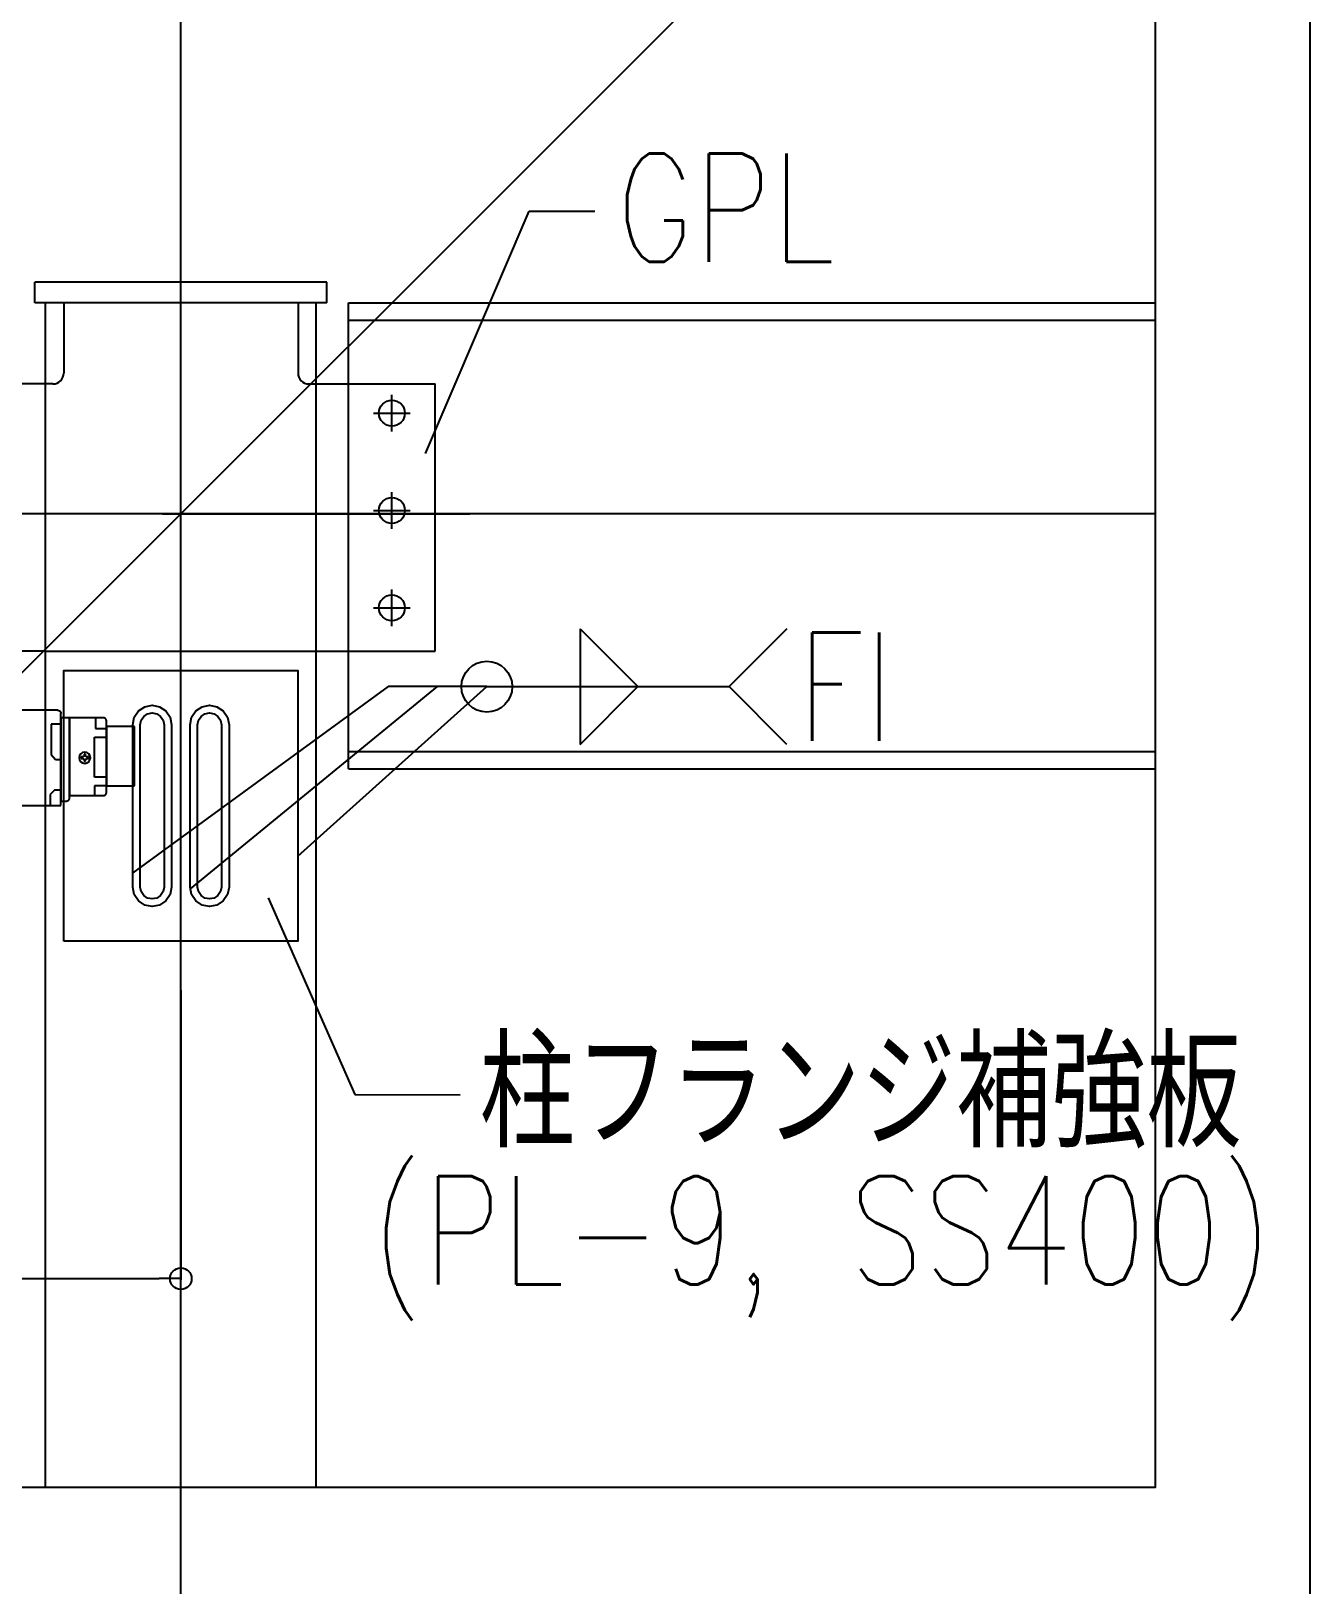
# Model space of a CAD drawing. Extents: x -668440 to 1010955, y -1678500 to 210463.
# Drawn here: x -609393 to -597578, y -788952 to -774592 of the extents above; entities that cross this region are included whole.
import ezdxf
from ezdxf.enums import TextEntityAlignment as Align

# ---------------------------------------------------------------- set-up
doc = ezdxf.new("R2010")
doc.units = 0
doc.header["$MEASUREMENT"] = 0
doc.linetypes.add('CENTER', pattern=[2, 1.25, -0.25, 0.25, -0.25])
doc.layers.get('0').update_dxf_attribs({"color": 3, "linetype": 'CONTINUOUS'})
doc.layers.get('Defpoints').update_dxf_attribs({"color": 251, "linetype": 'CONTINUOUS'})
for name, color, linetype in [('Sプレート', 1, 'CONTINUOUS'), ('Sプレート文字', 1, 'CONTINUOUS'), ('Sボルト', 2, 'CONTINUOUS'), ('S大梁', 4, 'CONTINUOUS'), ('S柱', 4, 'CONTINUOUS'), ('寸法', 3, 'CONTINUOUS'), ('注記', 3, 'CONTINUOUS'), ('通り芯', 3, 'CENTER')]:
    doc.layers.add(name, color=color, linetype=linetype)
doc.styles.add('DRACAD', font='txt', dxfattribs={"width": 0.85, "bigfont": 'extfont2'})
doc.dimstyles.new('MYDIM', dxfattribs={"dimtxt": 120, "dimasz": 20, "dimexe": 1.25, "dimexo": 50, "dimgap": 50, "dimtad": 1, "dimdec": 4, "dimdsep": 46, "dimtxsty": 'DRACAD', "dimblk": 'ORIGIN', "dimcen": 2.5, "dimadec": 0, "dimazin": 0, "dimtfac": 1, "dimtdec": 4, "dimtmove": 0, "dimatfit": 3, "dimfxl": 1, "dimtolj": 1, "dimtzin": 0, "dimarcsym": 0})

# ---------------------------------------------------------------- blocks, each defined once
blk = doc.blocks.new('TC01')
at = {"layer": '注記', "color": 4, "linetype": 'Continuous'}
for p, q in [((4888.1, 30085.6), (4946.1, 30085.6)), ((4817.1, 30070.6), (4843.1, 30070.6)), ((4817.1, 30015.6), (4817.1, 30070.6)), ((4843.1, 30076.3), (4843.1, 30076.4)), ((4843.1, 30076.4), (4843.2, 30076.4)), ((4843.1, 30076.2), (4843.1, 30076.3)), ((4843.1, 30076.1), (4843.1, 30076.2)), ((4843.1, 30076), (4843.1, 30076.1)), ((4843.1, 30076.1), (4843.1, 30076.1)), ((4843.1, 30075.9), (4843.1, 30076)), ((4843.1, 30075.8), (4843.1, 30075.9)), ((4843.1, 30075.7), (4843.1, 30075.8)), ((4843.1, 30075.8), (4843.1, 30075.8)), ((4843.1, 30075.6), (4843.1, 30075.7)), ((4843.1, 30042.6), (4843.1, 30075.6)), ((4843.1, 30070.6), (4843.1, 30015.6)), ((4843.2, 30076.6), (4843.3, 30076.7)), ((4843.2, 30076.5), (4843.2, 30076.6)), ((4843.2, 30076.6), (4843.2, 30076.6)), ((4843.2, 30076.4), (4843.2, 30076.5)), ((4843.3, 30076.9), (4843.4, 30077)), ((4843.3, 30076.8), (4843.3, 30076.9)), ((4843.3, 30076.7), (4843.3, 30076.8)), ((4843.3, 30076.8), (4843.3, 30076.8)), ((4843.4, 30077.1), (4843.5, 30077.2)), ((4843.4, 30077), (4843.4, 30077.1)), ((4843.4, 30077), (4843.4, 30077)), ((4843.5, 30077.2), (4843.6, 30077.3)), ((4843.5, 30077.2), (4843.5, 30077.2)), ((4843.6, 30077.4), (4843.7, 30077.5)), ((4843.6, 30077.3), (4843.6, 30077.4)), ((4843.6, 30077.4), (4843.6, 30077.4)), ((4843.7, 30077.5), (4843.8, 30077.6)), ((4843.7, 30077.5), (4843.7, 30077.5)), ((4843.8, 30077.6), (4843.9, 30077.7)), ((4843.8, 30077.6), (4843.8, 30077.6)), ((4843.9, 30077.7), (4844, 30077.8)), ((4843.9, 30077.7), (4843.9, 30077.7)), ((4844, 30077.8), (4844.1, 30077.9)), ((4844, 30077.8), (4844, 30077.8)), ((4844.1, 30077.9), (4844.2, 30077.9)), ((4844.2, 30077.9), (4844.2, 30078)), ((4844.2, 30078), (4844.3, 30078)), ((4844.3, 30078), (4844.3, 30078.1)), ((4844.3, 30078.1), (4844.4, 30078.1)), ((4844.4, 30078.1), (4844.5, 30078.2)), ((4844.5, 30078.2), (4844.5, 30078.2)), ((4844.5, 30078.2), (4844.6, 30078.2)), ((4844.6, 30078.2), (4844.6, 30078.3)), ((4844.6, 30078.3), (4844.7, 30078.3)), ((4844.7, 30078.3), (4844.8, 30078.3)), ((4844.8, 30078.3), (4844.8, 30078.4)), ((4844.8, 30078.4), (4844.9, 30078.4)), ((4844.9, 30078.4), (4845, 30078.4)), ((4845, 30078.4), (4845, 30078.5)), ((4845, 30078.5), (4845.1, 30078.5)), ((4845.1, 30078.5), (4845.2, 30078.5)), ((4845.2, 30078.5), (4845.3, 30078.5)), ((4845.3, 30078.5), (4845.4, 30078.6)), ((4845.3, 30078.5), (4845.3, 30078.5)), ((4845.4, 30078.6), (4845.5, 30078.6)), ((4845.5, 30078.6), (4845.5, 30078.6)), ((4845.5, 30078.6), (4845.6, 30078.6)), ((4845.6, 30078.6), (4845.7, 30078.6)), ((4845.7, 30078.6), (4845.8, 30078.6)), ((4845.8, 30078.6), (4845.8, 30078.6)), ((4845.8, 30078.6), (4845.9, 30078.6)), ((4845.9, 30078.6), (4846, 30078.6)), ((4846, 30078.6), (4846.1, 30078.6)), ((4846.1, 30078.6), (4877.1, 30078.6)), ((4853.1, 30078.6), (4853.1, 30068.6)), ((4877.1, 30078.6), (4877.1, 30006.6)), ((4877.1, 30078.6), (4885.1, 30078.6)), ((4877.1, 30004.6), (4877.1, 30078.6)), ((4885.1, 29997.6), (4885.1, 30082.6)), ((4885.1, 30078.6), (4885.1, 30001.6)), ((4885.1, 30072.6), (4894.1, 30072.6)), ((4894.1, 30072.6), (4894.1, 30044.6)), ((4853.1, 30068.6), (4843.1, 30068.6)), ((4854.1, 30060.6), (4843.1, 30060.6)), ((4854.1, 30023.6), (4854.1, 30060.6)), ((4843.1, 30009.6), (4843.1, 30042.6)), ((4859.8, 30040.9), (4859.8, 30042.4)), ((4859.8, 30042.4), (4861.1, 30042.4)), ((4861.1, 30042.4), (4861.1, 30042.4)), ((4861.1, 30042.4), (4861.1, 30042.4)), ((4861.1, 30042.4), (4861.1, 30042.4)), ((4861.1, 30042.4), (4861.2, 30042.4)), ((4861.2, 30042.4), (4861.2, 30042.4)), ((4861.2, 30042.4), (4861.2, 30042.4)), ((4861.2, 30042.4), (4861.3, 30042.4)), ((4861.3, 30042.4), (4861.3, 30042.4)), ((4861.3, 30042.4), (4861.3, 30042.4)), ((4861.3, 30042.4), (4861.4, 30042.4)), ((4861.4, 30042.4), (4861.4, 30042.4)), ((4861.4, 30042.4), (4861.4, 30042.4)), ((4861.4, 30042.4), (4861.4, 30042.4)), ((4861.4, 30042.4), (4861.5, 30042.4)), ((4861.5, 30042.4), (4861.5, 30042.5)), ((4861.5, 30042.5), (4861.5, 30042.5)), ((4861.5, 30042.5), (4861.6, 30042.5)), ((4861.6, 30042.5), (4861.6, 30042.5)), ((4861.6, 30042.5), (4861.6, 30042.5)), ((4861.6, 30042.5), (4861.6, 30042.5)), ((4861.6, 30042.5), (4861.7, 30042.5)), ((4861.7, 30042.5), (4861.7, 30042.6)), ((4861.7, 30042.6), (4861.7, 30042.6)), ((4861.7, 30042.6), (4861.8, 30042.6)), ((4861.8, 30042.6), (4861.8, 30042.7)), ((4861.8, 30042.7), (4861.9, 30042.7)), ((4861.8, 30042.6), (4861.8, 30042.6)), ((4861.8, 30042.6), (4861.8, 30042.6)), ((4861.8, 30042.6), (4861.8, 30042.6)), ((4861.9, 30042.7), (4862, 30042.8)), ((4861.9, 30042.7), (4861.9, 30042.7)), ((4861.9, 30042.7), (4861.9, 30042.7)), ((4861.9, 30042.7), (4861.9, 30042.7)), ((4862, 30042.8), (4862, 30042.9)), ((4862, 30042.9), (4862.1, 30042.9)), ((4862, 30042.8), (4862, 30042.8)), ((4862, 30042.8), (4862, 30042.8)), ((4862, 30042.8), (4862, 30042.8)), ((4862.1, 30042.9), (4862.1, 30043)), ((4862.1, 30043), (4862.1, 30043)), ((4862.1, 30043), (4862.1, 30043)), ((4862.1, 30043), (4862.2, 30043)), ((4862.1, 30042.9), (4862.1, 30042.9)), ((4862.1, 30042.9), (4862.1, 30042.9)), ((4862.2, 30043.2), (4862.3, 30043.3)), ((4862.2, 30043.1), (4862.2, 30043.2)), ((4862.2, 30043.2), (4862.2, 30043.2)), ((4862.2, 30043.2), (4862.2, 30043.2)), ((4862.2, 30043), (4862.2, 30043.1)), ((4862.2, 30043.1), (4862.2, 30043.1)), ((4862.2, 30043.1), (4862.2, 30043.1)), ((4862.2, 30043.1), (4862.2, 30043.1)), ((4862.3, 30044.9), (4863.8, 30044.9)), ((4862.3, 30043.6), (4862.3, 30044.9)), ((4862.3, 30043.5), (4862.3, 30043.6)), ((4862.3, 30043.6), (4862.3, 30043.6)), ((4862.3, 30043.6), (4862.3, 30043.6)), ((4862.3, 30043.4), (4862.3, 30043.5)), ((4862.3, 30043.5), (4862.3, 30043.5)), ((4862.3, 30043.5), (4862.3, 30043.5)), ((4862.3, 30043.3), (4862.3, 30043.4)), ((4862.3, 30043.4), (4862.3, 30043.4)), ((4862.3, 30043.4), (4862.3, 30043.4)), ((4862.3, 30043.4), (4862.3, 30043.4)), ((4862.3, 30043.3), (4862.3, 30043.3)), ((4862.3, 30043.3), (4862.3, 30043.3)), ((4863.8, 30044.9), (4863.8, 30043.6)), ((4863.8, 30043.6), (4863.8, 30043.6)), ((4863.8, 30043.6), (4863.8, 30043.6)), ((4863.8, 30043.6), (4863.8, 30043.5)), ((4863.8, 30043.5), (4863.8, 30043.5)), ((4863.8, 30043.5), (4863.8, 30043.5)), ((4863.8, 30043.5), (4863.8, 30043.4)), ((4863.8, 30043.4), (4863.8, 30043.4)), ((4863.8, 30043.4), (4863.8, 30043.4)), ((4863.8, 30043.4), (4863.8, 30043.4)), ((4863.8, 30043.4), (4863.8, 30043.3)), ((4863.8, 30043.3), (4863.9, 30043.3)), ((4863.9, 30043.3), (4863.9, 30043.3)), ((4863.9, 30043.3), (4863.9, 30043.2)), ((4863.9, 30043.2), (4863.9, 30043.2)), ((4863.9, 30043.2), (4863.9, 30043.2)), ((4863.9, 30043.2), (4863.9, 30043.1)), ((4863.9, 30043.1), (4863.9, 30043.1)), ((4863.9, 30043.1), (4863.9, 30043.1)), ((4863.9, 30043.1), (4863.9, 30043.1)), ((4863.9, 30043.1), (4864, 30043)), ((4864, 30043), (4864, 30043)), ((4864, 30043), (4864, 30043)), ((4864, 30043), (4864, 30043)), ((4864, 30043), (4864, 30042.9)), ((4864, 30042.9), (4864, 30042.9)), ((4864, 30042.9), (4864.1, 30042.9)), ((4864.1, 30042.9), (4864.1, 30042.9)), ((4864.1, 30042.9), (4864.1, 30042.8)), ((4864.1, 30042.8), (4864.1, 30042.8)), ((4864.1, 30042.8), (4864.1, 30042.8)), ((4864.1, 30042.8), (4864.2, 30042.8)), ((4864.2, 30042.8), (4864.2, 30042.7)), ((4864.2, 30042.7), (4864.2, 30042.7)), ((4864.2, 30042.7), (4864.2, 30042.7)), ((4864.2, 30042.7), (4864.2, 30042.7)), ((4864.2, 30042.7), (4864.3, 30042.7)), ((4864.3, 30042.7), (4864.3, 30042.6)), ((4864.3, 30042.6), (4864.3, 30042.6)), ((4864.3, 30042.6), (4864.3, 30042.6)), ((4864.3, 30042.6), (4864.4, 30042.6)), ((4864.4, 30042.6), (4864.4, 30042.6)), ((4864.4, 30042.6), (4864.4, 30042.6)), ((4864.4, 30042.6), (4864.4, 30042.5)), ((4864.4, 30042.5), (4864.5, 30042.5)), ((4864.5, 30042.5), (4864.5, 30042.5)), ((4864.5, 30042.5), (4864.5, 30042.5)), ((4864.5, 30042.5), (4864.5, 30042.5)), ((4864.5, 30042.5), (4864.6, 30042.5)), ((4864.6, 30042.5), (4864.6, 30042.5)), ((4864.6, 30042.5), (4864.6, 30042.4)), ((4864.6, 30042.4), (4864.7, 30042.4)), ((4864.7, 30042.4), (4864.7, 30042.4)), ((4864.7, 30042.4), (4864.7, 30042.4)), ((4864.7, 30042.4), (4864.8, 30042.4)), ((4864.8, 30042.4), (4864.8, 30042.4)), ((4864.8, 30042.4), (4864.8, 30042.4)), ((4864.8, 30042.4), (4864.8, 30042.4)), ((4864.8, 30042.4), (4864.9, 30042.4)), ((4864.9, 30042.4), (4864.9, 30042.4)), ((4864.9, 30042.4), (4864.9, 30042.4)), ((4864.9, 30042.4), (4865, 30042.4)), ((4865, 30042.4), (4865, 30042.4)), ((4865, 30042.4), (4865, 30042.4)), ((4865, 30042.4), (4865.1, 30042.4)), ((4865.1, 30042.4), (4866.3, 30042.4)), ((4866.3, 30042.4), (4866.3, 30040.9)), ((4894.1, 30044.6), (4890.1, 30040.1)), ((4861.1, 30040.9), (4859.8, 30040.9)), ((4861.2, 30040.9), (4861.1, 30040.9)), ((4861.1, 30040.9), (4861.1, 30040.9)), ((4861.1, 30040.9), (4861.1, 30040.9)), ((4861.1, 30040.9), (4861.1, 30040.9)), ((4861.3, 30040.9), (4861.2, 30040.9)), ((4861.2, 30040.9), (4861.2, 30040.9)), ((4861.2, 30040.9), (4861.2, 30040.9)), ((4861.3, 30040.8), (4861.3, 30040.9)), ((4861.3, 30040.9), (4861.3, 30040.9)), ((4861.4, 30040.8), (4861.3, 30040.8)), ((4861.5, 30040.8), (4861.4, 30040.8)), ((4861.4, 30040.8), (4861.4, 30040.8)), ((4861.4, 30040.8), (4861.4, 30040.8)), ((4861.4, 30040.8), (4861.4, 30040.8)), ((4861.6, 30040.8), (4861.5, 30040.8)), ((4861.5, 30040.8), (4861.5, 30040.8)), ((4861.5, 30040.8), (4861.5, 30040.8)), ((4861.6, 30040.7), (4861.6, 30040.8)), ((4861.6, 30040.8), (4861.6, 30040.8)), ((4861.7, 30040.7), (4861.6, 30040.7)), ((4861.6, 30040.7), (4861.6, 30040.7)), ((4861.8, 30040.7), (4861.7, 30040.7)), ((4861.7, 30040.7), (4861.7, 30040.7)), ((4861.7, 30040.7), (4861.7, 30040.7)), ((4861.8, 30040.6), (4861.8, 30040.7)), ((4861.9, 30040.6), (4861.8, 30040.6)), ((4861.8, 30040.6), (4861.8, 30040.6)), ((4861.8, 30040.6), (4861.8, 30040.6)), ((4861.8, 30040.6), (4861.8, 30040.6)), ((4861.9, 30040.5), (4861.9, 30040.6)), ((4861.9, 30040.6), (4861.9, 30040.6)), ((4862, 30040.5), (4861.9, 30040.5)), ((4861.9, 30040.5), (4861.9, 30040.5)), ((4862, 30040.4), (4862, 30040.5)), ((4862, 30040.5), (4862, 30040.5)), ((4862.1, 30040.4), (4862, 30040.4)), ((4862, 30040.4), (4862, 30040.4)), ((4862, 30040.4), (4862, 30040.4)), ((4862.1, 30040.3), (4862.1, 30040.4)), ((4862.1, 30040.2), (4862.1, 30040.3)), ((4862.1, 30040.3), (4862.1, 30040.3)), ((4862.1, 30040.3), (4862.1, 30040.3)), ((4862.1, 30040.3), (4862.1, 30040.3)), ((4862.2, 30040.2), (4862.1, 30040.2)), ((4862.2, 30040.1), (4862.2, 30040.2)), ((4862.2, 30040.2), (4862.2, 30040.2)), ((4862.2, 30040.2), (4862.2, 30040.2)), ((4862.2, 30040), (4862.2, 30040.1)), ((4862.2, 30040.1), (4862.2, 30040.1)), ((4862.2, 30040.1), (4862.2, 30040.1)), ((4862.3, 30040), (4862.2, 30040)), ((4862.2, 30040), (4862.2, 30040)), ((4862.3, 30039.9), (4862.3, 30040)), ((4862.3, 30040), (4862.3, 30040)), ((4862.3, 30039.8), (4862.3, 30039.9)), ((4862.3, 30039.9), (4862.3, 30039.9)), ((4862.3, 30039.9), (4862.3, 30039.9)), ((4862.3, 30039.7), (4862.3, 30039.8)), ((4862.3, 30039.8), (4862.3, 30039.8)), ((4862.3, 30039.8), (4862.3, 30039.8)), ((4862.3, 30039.6), (4862.3, 30039.7)), ((4862.3, 30039.7), (4862.3, 30039.7)), ((4862.3, 30039.7), (4862.3, 30039.7)), ((4862.3, 30039.7), (4862.3, 30039.7)), ((4862.3, 30038.4), (4862.3, 30039.6)), ((4863.8, 30038.4), (4862.3, 30038.4)), ((4863.9, 30040), (4863.8, 30039.9)), ((4863.8, 30039.9), (4863.8, 30039.9)), ((4863.8, 30039.9), (4863.8, 30039.9)), ((4863.8, 30039.9), (4863.8, 30039.8)), ((4863.8, 30039.8), (4863.8, 30039.8)), ((4863.8, 30039.8), (4863.8, 30039.8)), ((4863.8, 30039.8), (4863.8, 30039.7)), ((4863.8, 30039.7), (4863.8, 30039.7)), ((4863.8, 30039.7), (4863.8, 30039.7)), ((4863.8, 30039.7), (4863.8, 30039.7)), ((4863.8, 30039.7), (4863.8, 30039.6)), ((4863.8, 30039.6), (4863.8, 30038.4)), ((4864, 30040.2), (4863.9, 30040.2)), ((4863.9, 30040.2), (4863.9, 30040.2)), ((4863.9, 30040.2), (4863.9, 30040.1)), ((4863.9, 30040.1), (4863.9, 30040.1)), ((4863.9, 30040.1), (4863.9, 30040.1)), ((4863.9, 30040.1), (4863.9, 30040)), ((4863.9, 30040), (4863.9, 30040)), ((4863.9, 30040), (4863.9, 30040)), ((4863.9, 30040), (4863.9, 30040)), ((4864.1, 30040.4), (4864, 30040.3)), ((4864, 30040.3), (4864, 30040.3)), ((4864, 30040.3), (4864, 30040.3)), ((4864, 30040.3), (4864, 30040.3)), ((4864, 30040.3), (4864, 30040.2)), ((4864, 30040.2), (4864, 30040.2)), ((4864.2, 30040.5), (4864.1, 30040.5)), ((4864.1, 30040.5), (4864.1, 30040.4)), ((4864.1, 30040.4), (4864.1, 30040.4)), ((4864.1, 30040.4), (4864.1, 30040.4)), ((4864.1, 30040.4), (4864.1, 30040.4)), ((4864.3, 30040.6), (4864.2, 30040.6)), ((4864.2, 30040.6), (4864.2, 30040.6)), ((4864.2, 30040.6), (4864.2, 30040.5)), ((4864.2, 30040.5), (4864.2, 30040.5)), ((4864.2, 30040.5), (4864.2, 30040.5)), ((4864.4, 30040.7), (4864.3, 30040.6)), ((4864.3, 30040.6), (4864.3, 30040.6)), ((4864.3, 30040.6), (4864.3, 30040.6)), ((4864.3, 30040.6), (4864.3, 30040.6)), ((4864.5, 30040.7), (4864.4, 30040.7)), ((4864.4, 30040.7), (4864.4, 30040.7)), ((4864.4, 30040.7), (4864.4, 30040.7)), ((4864.4, 30040.7), (4864.4, 30040.7)), ((4864.6, 30040.8), (4864.5, 30040.8)), ((4864.5, 30040.8), (4864.5, 30040.8)), ((4864.5, 30040.8), (4864.5, 30040.7)), ((4864.5, 30040.7), (4864.5, 30040.7)), ((4864.7, 30040.8), (4864.6, 30040.8)), ((4864.6, 30040.8), (4864.6, 30040.8)), ((4864.6, 30040.8), (4864.6, 30040.8)), ((4864.8, 30040.8), (4864.7, 30040.8)), ((4864.7, 30040.8), (4864.7, 30040.8)), ((4864.7, 30040.8), (4864.7, 30040.8)), ((4864.9, 30040.9), (4864.8, 30040.9)), ((4864.8, 30040.9), (4864.8, 30040.9)), ((4864.8, 30040.9), (4864.8, 30040.8)), ((4864.8, 30040.8), (4864.8, 30040.8)), ((4865, 30040.9), (4864.9, 30040.9)), ((4864.9, 30040.9), (4864.9, 30040.9)), ((4864.9, 30040.9), (4864.9, 30040.9)), ((4865.1, 30040.9), (4865, 30040.9)), ((4865, 30040.9), (4865, 30040.9)), ((4865, 30040.9), (4865, 30040.9)), ((4866.3, 30040.9), (4865.1, 30040.9)), ((4890.1, 30040.1), (4885.1, 30040.1)), ((4843.1, 30015.6), (4817.1, 30015.6)), ((4843.1, 30023.6), (4854.1, 30023.6)), ((4843.1, 30015.6), (4854.1, 30015.6)), ((4854.1, 30015.6), (4854.1, 30006.6)), ((4843.1, 30009.5), (4843.1, 30009.6)), ((4843.1, 30009.6), (4843.1, 30009.6)), ((4843.1, 30009.4), (4843.1, 30009.5)), ((4843.1, 30009.3), (4843.1, 30009.4)), ((4843.1, 30009.2), (4843.1, 30009.3)), ((4843.1, 30009.3), (4843.1, 30009.3)), ((4843.1, 30009.1), (4843.1, 30009.2)), ((4843.1, 30009), (4843.1, 30009.1)), ((4843.1, 30008.9), (4843.1, 30009)), ((4843.1, 30009), (4843.1, 30009)), ((4843.2, 30008.8), (4843.1, 30008.9)), ((4843.2, 30008.7), (4843.2, 30008.8)), ((4843.2, 30008.8), (4843.2, 30008.8)), ((4843.2, 30008.6), (4843.2, 30008.7)), ((4843.3, 30008.5), (4843.2, 30008.6)), ((4843.3, 30008.4), (4843.3, 30008.5)), ((4843.3, 30008.5), (4843.3, 30008.5)), ((4843.3, 30008.3), (4843.3, 30008.4)), ((4843.4, 30008.3), (4843.3, 30008.3)), ((4843.4, 30008.2), (4843.4, 30008.3)), ((4843.4, 30008.1), (4843.4, 30008.2)), ((4843.5, 30008.1), (4843.4, 30008.1)), ((4843.5, 30008), (4843.5, 30008.1)), ((4843.6, 30008), (4843.5, 30008)), ((4843.6, 30007.9), (4843.6, 30008)), ((4843.6, 30007.8), (4843.6, 30007.9)), ((4843.7, 30007.8), (4843.6, 30007.8)), ((4843.7, 30007.7), (4843.7, 30007.8)), ((4843.8, 30007.7), (4843.7, 30007.7)), ((4843.8, 30007.6), (4843.8, 30007.7)), ((4843.9, 30007.6), (4843.8, 30007.6)), ((4843.9, 30007.5), (4843.9, 30007.6)), ((4844, 30007.5), (4843.9, 30007.5)), ((4844, 30007.4), (4844, 30007.5)), ((4844.1, 30007.4), (4844, 30007.4)), ((4844.2, 30007.3), (4844.1, 30007.4)), ((4844.3, 30007.2), (4844.2, 30007.3)), ((4844.2, 30007.3), (4844.2, 30007.3)), ((4844.4, 30007.1), (4844.3, 30007.2)), ((4844.3, 30007.2), (4844.3, 30007.2)), ((4844.5, 30007.1), (4844.4, 30007.1)), ((4844.6, 30007), (4844.5, 30007.1)), ((4844.5, 30007.1), (4844.5, 30007.1)), ((4844.7, 30006.9), (4844.6, 30007)), ((4844.6, 30007), (4844.6, 30007)), ((4844.8, 30006.9), (4844.7, 30006.9)), ((4844.9, 30006.9), (4844.8, 30006.9)), ((4844.8, 30006.9), (4844.8, 30006.9)), ((4845, 30006.8), (4844.9, 30006.9)), ((4845.1, 30006.8), (4845, 30006.8)), ((4845, 30006.8), (4845, 30006.8)), ((4845.2, 30006.8), (4845.1, 30006.8)), ((4845.3, 30006.7), (4845.2, 30006.8)), ((4845.4, 30006.7), (4845.3, 30006.7)), ((4845.3, 30006.7), (4845.3, 30006.7)), ((4845.5, 30006.7), (4845.4, 30006.7)), ((4845.6, 30006.7), (4845.5, 30006.7)), ((4845.5, 30006.7), (4845.5, 30006.7)), ((4845.7, 30006.6), (4845.6, 30006.7)), ((4845.8, 30006.6), (4845.7, 30006.6)), ((4845.9, 30006.6), (4845.8, 30006.6)), ((4845.8, 30006.6), (4845.8, 30006.6)), ((4846, 30006.6), (4845.9, 30006.6)), ((4846.1, 30006.6), (4846, 30006.6)), ((4877.1, 30006.6), (4846.1, 30006.6)), ((4877.1, 30004.5), (4877.1, 30004.6)), ((4877.1, 30004.6), (4877.1, 30004.6)), ((4877.1, 30004.4), (4877.1, 30004.5)), ((4877.1, 30004.3), (4877.1, 30004.4)), ((4877.1, 30004.2), (4877.1, 30004.3)), ((4877.1, 30004.3), (4877.1, 30004.3)), ((4877.1, 30004.1), (4877.1, 30004.2)), ((4877.1, 30004), (4877.1, 30004.1)), ((4877.1, 30003.9), (4877.1, 30004)), ((4877.1, 30004), (4877.1, 30004)), ((4877.2, 30003.8), (4877.1, 30003.9)), ((4877.2, 30003.7), (4877.2, 30003.8)), ((4877.2, 30003.8), (4877.2, 30003.8)), ((4877.2, 30003.6), (4877.2, 30003.7)), ((4877.3, 30003.5), (4877.2, 30003.6)), ((4877.3, 30003.4), (4877.3, 30003.5)), ((4877.3, 30003.5), (4877.3, 30003.5)), ((4877.3, 30003.3), (4877.3, 30003.4)), ((4877.4, 30003.3), (4877.3, 30003.3)), ((4877.4, 30003.2), (4877.4, 30003.3)), ((4877.4, 30003.1), (4877.4, 30003.2)), ((4877.5, 30003.1), (4877.4, 30003.1)), ((4877.5, 30003), (4877.5, 30003.1)), ((4877.6, 30003), (4877.5, 30003)), ((4877.6, 30002.9), (4877.6, 30003)), ((4877.6, 30002.8), (4877.6, 30002.9)), ((4877.7, 30002.8), (4877.6, 30002.8)), ((4877.7, 30002.7), (4877.7, 30002.8)), ((4877.8, 30002.7), (4877.7, 30002.7)), ((4877.8, 30002.6), (4877.8, 30002.7)), ((4877.9, 30002.6), (4877.8, 30002.6)), ((4877.9, 30002.5), (4877.9, 30002.6)), ((4878, 30002.5), (4877.9, 30002.5)), ((4878, 30002.4), (4878, 30002.5)), ((4878.1, 30002.4), (4878, 30002.4)), ((4878.2, 30002.3), (4878.1, 30002.4)), ((4878.3, 30002.2), (4878.2, 30002.3)), ((4878.2, 30002.3), (4878.2, 30002.3)), ((4878.4, 30002.1), (4878.3, 30002.2)), ((4878.3, 30002.2), (4878.3, 30002.2)), ((4878.5, 30002.1), (4878.4, 30002.1)), ((4878.6, 30002), (4878.5, 30002.1)), ((4878.5, 30002.1), (4878.5, 30002.1)), ((4878.7, 30001.9), (4878.6, 30002)), ((4878.6, 30002), (4878.6, 30002)), ((4878.8, 30001.9), (4878.7, 30001.9)), ((4878.9, 30001.9), (4878.8, 30001.9)), ((4878.8, 30001.9), (4878.8, 30001.9)), ((4879, 30001.8), (4878.9, 30001.9)), ((4879.1, 30001.8), (4879, 30001.8)), ((4879, 30001.8), (4879, 30001.8)), ((4879.2, 30001.8), (4879.1, 30001.8)), ((4879.3, 30001.7), (4879.2, 30001.8)), ((4879.4, 30001.7), (4879.3, 30001.7)), ((4879.3, 30001.7), (4879.3, 30001.7)), ((4879.5, 30001.7), (4879.4, 30001.7)), ((4879.6, 30001.7), (4879.5, 30001.7)), ((4879.5, 30001.7), (4879.5, 30001.7)), ((4879.7, 30001.6), (4879.6, 30001.7)), ((4879.8, 30001.6), (4879.7, 30001.6)), ((4879.9, 30001.6), (4879.8, 30001.6)), ((4879.8, 30001.6), (4879.8, 30001.6)), ((4880, 30001.6), (4879.9, 30001.6)), ((4880.1, 30001.6), (4880, 30001.6)), ((4885.1, 30001.6), (4880.1, 30001.6)), ((4885.1, 30011.6), (4891.1, 30011.6)), ((4891.1, 30011.6), (4895.1, 30007.6)), ((4895.1, 30007.6), (4895.1, 29997.6)), ((4946.1, 29997.6), (4885.1, 29997.6))]:
    blk.add_line(p, q, dxfattribs=at)
blk.add_circle((4863.1, 30041.6), 5.2, dxfattribs=at)
blk.add_arc((4888.1, 30082.6), 3, 90, 180, dxfattribs=at)
blk = doc.blocks.new('_ORIGIN')
at = {"color": 0, "linetype": 'ByBlock', "lineweight": -2}
blk.add_line((0, 0), (-1, 0), dxfattribs=at)
blk.add_circle((0, 0), 0.5, dxfattribs=at)
blk = doc.blocks.new('*D10620')
at = {"layer": 'Defpoints', "color": 0}
for p in [(-228140.8, -382797), (-227870.8, -382920.2), (-227870.8, -383236.9)]:
    blk.add_point(p, dxfattribs=at)
at = {"layer": '寸法', "color": 0, "lineweight": -2}
for p, q in [((-228140.8, -382847), (-228140.8, -383238.1)), ((-227870.8, -382970.2), (-227870.8, -383238.1)), ((-228140.8, -383236.9), (-228415, -383236.9)), ((-228120.8, -383236.9), (-227890.8, -383236.9))]:
    blk.add_line(p, q, dxfattribs=at)
at = {"layer": '寸法', "color": 0, "linetype": 'ByBlock', "lineweight": -2, "xscale": 20, "yscale": 20, "zscale": 20, "rotation": 180}
blk.add_blockref('_ORIGIN', (-228140.8, -383236.9), dxfattribs=at)
at = {"layer": '寸法', "color": 0, "linetype": 'ByBlock', "lineweight": -2, "xscale": 20, "yscale": 20, "zscale": 20}
blk.add_blockref('_ORIGIN', (-227870.8, -383236.9), dxfattribs=at)
at = {"layer": '寸法', "color": 0, "insert": (-228288.8, -383166.9), "char_height": 100, "attachment_point": 5, "style": 'DRACAD'}
blk.add_mtext('\\A1;270', dxfattribs=at)
blk = doc.blocks.new('剛接合部C1Y')
at = {"layer": 'Defpoints'}
for p, q in [((-226827.6965, -376150.73644), (-226827.6965, -393525.7562)), ((-226970.77228, -381630), (-228770.77228, -383430)), ((-227887.77228, -382530), (-227603.82666, -382530))]:
    blk.add_line(p, q, dxfattribs=at)
blk.add_lwpolyline([(-228770.77228, -383430), (-228770.77228, -381630), (-226970.77228, -381630), (-226970.77228, -383430)], close=True, dxfattribs=at)
at = {"layer": 'Sプレート'}
for p, q in [((-227735.77228, -382316), (-228005.77228, -382316)), ((-228005.77228, -382335), (-228005.77228, -382316)), ((-227735.77228, -382335), (-227735.77228, -382316)), ((-227735.77228, -382335), (-228005.77228, -382335)), ((-227979.02228, -382335), (-227979.02228, -382400)), ((-227762.52228, -382335), (-227762.52228, -382400)), ((-227989.02228, -382410), (-228105.77228, -382410)), ((-227752.52228, -382410), (-227635.77228, -382410)), ((-227635.77228, -382657), (-227635.77228, -382410)), ((-227995.77228, -382657), (-228105.77228, -382657)), ((-227745.77228, -382657), (-227635.77228, -382657))]:
    blk.add_line(p, q, dxfattribs=at)
at = {"layer": 'Sプレート', "ltscale": 0.5}
blk.add_line((-227995.77228, -382657), (-227742.52228, -382657), dxfattribs=at)
at = {"layer": 'Sプレート'}
for points in [[(-227978.77228, -382925), (-227978.77228, -382675), (-227762.77228, -382675), (-227762.77228, -382925)], [(-227879.27228, -382875), (-227880.64245, -382881.8883), (-227884.54436, -382887.72792), (-227890.38398, -382891.62983), (-227897.27228, -382893), (-227904.16059, -382891.62983), (-227910.00021, -382887.72792), (-227913.90212, -382881.8883), (-227915.27228, -382875), (-227915.27228, -382725), (-227913.90212, -382718.1117), (-227910.00021, -382712.27208), (-227904.16059, -382708.37017), (-227897.27228, -382707), (-227890.38398, -382708.37017), (-227884.54436, -382712.27208), (-227880.64245, -382718.1117), (-227879.27228, -382725)], [(-227826.27228, -382875), (-227827.64245, -382881.8883), (-227831.54436, -382887.72792), (-227837.38398, -382891.62983), (-227844.27228, -382893), (-227851.16059, -382891.62983), (-227857.00021, -382887.72792), (-227860.90212, -382881.8883), (-227862.27228, -382875), (-227862.27228, -382725), (-227860.90212, -382718.1117), (-227857.00021, -382712.27208), (-227851.16059, -382708.37017), (-227844.27228, -382707), (-227837.38398, -382708.37017), (-227831.54436, -382712.27208), (-227827.64245, -382718.1117), (-227826.27228, -382725)]]:
    blk.add_lwpolyline(points, close=True, dxfattribs=at)
for centre in [(-227675.77228, -382437), (-227675.77228, -382527), (-227675.77228, -382617)]:
    blk.add_circle(centre, 12, dxfattribs=at)
for centre, start, end in [((-227989.02228, -382400), 270, 0), ((-227752.52228, -382400), 180, 270)]:
    blk.add_arc(centre, 10, start, end, dxfattribs=at)
at = {"layer": 'Sプレート文字'}
for p, q in [((-227644.66558, -382474.38347), (-227548.86382, -382250.36294, 545.26685)), ((-227548.86382, -382250.36294, 545.26685), (-227488.23792, -382250.51576, 545.26685)), ((-227790.17516, -382884.92564), (-227710.0796, -383066.86339)), ((-227710.0796, -383066.86339), (-227612.78673, -383067.16905))]:
    blk.add_line(p, q, dxfattribs=at)
at = {"layer": 'Sボルト'}
for p, q in [((-227675.77228, -382454), (-227675.77228, -382420)), ((-227692.77228, -382437), (-227658.77228, -382437)), ((-227675.77228, -382544), (-227675.77228, -382510)), ((-227692.77228, -382527), (-227658.77228, -382527)), ((-227675.77228, -382634), (-227675.77228, -382600)), ((-227692.77228, -382617), (-227658.77228, -382617))]:
    blk.add_line(p, q, dxfattribs=at)
at = {"layer": 'S大梁'}
for p, q in [((-227715.77228, -382335), (-226970.77228, -382335)), ((-227715.77228, -382765.79838), (-227715.77228, -382335)), ((-227715.77228, -382351), (-226970.77228, -382351)), ((-227715.77228, -382749.79838), (-226970.77228, -382749.79838)), ((-227715.77228, -382765.79838), (-226970.77228, -382765.79838))]:
    blk.add_line(p, q, dxfattribs=at)
at = {"layer": 'S柱'}
for p, q in [((-227995.77228, -383430), (-227995.77228, -382335)), ((-227745.77228, -383430), (-227745.77228, -382335))]:
    blk.add_line(p, q, dxfattribs=at)
for points in [[(-227886.27228, -382875), (-227887.10961, -382879.20952), (-227889.49411, -382882.77817), (-227893.06277, -382885.16267), (-227897.27228, -382886), (-227901.4818, -382885.16267), (-227905.05046, -382882.77817), (-227907.43496, -382879.20952), (-227908.27228, -382875), (-227908.27228, -382725), (-227907.43496, -382720.79048), (-227905.05046, -382717.22183), (-227901.4818, -382714.83733), (-227897.27228, -382714), (-227893.06277, -382714.83733), (-227889.49411, -382717.22183), (-227887.10961, -382720.79048), (-227886.27228, -382725)], [(-227833.27228, -382875), (-227834.10961, -382879.20952), (-227836.49411, -382882.77817), (-227840.06277, -382885.16267), (-227844.27228, -382886), (-227848.4818, -382885.16267), (-227852.05046, -382882.77817), (-227854.43496, -382879.20952), (-227855.27228, -382875), (-227855.27228, -382725), (-227854.43496, -382720.79048), (-227852.05046, -382717.22183), (-227848.4818, -382714.83733), (-227844.27228, -382714), (-227840.06277, -382714.83733), (-227836.49411, -382717.22183), (-227834.10961, -382720.79048), (-227833.27228, -382725)]]:
    blk.add_lwpolyline(points, close=True, dxfattribs=at)
at = {"layer": '注記'}
blk.add_line((-226827.6965, -376120), (-226827.6965, -388200), dxfattribs=at)
at = {"layer": '注記', "transparency": 33554661}
for p, q in [((-227501.8893, -382636.45043), (-227501.8893, -382743.11709)), ((-227501.8893, -382636.45043), (-227448.55596, -382689.78376)), ((-227310.95927, -382636.45043), (-227364.2926, -382689.78376)), ((-227679.10921, -382689.78376), (-227915.27228, -382861.93177)), ((-227861.93477, -382876.6968), (-227633.59585, -382689.78376)), ((-227588.08249, -382689.78376), (-227679.10921, -382689.78376)), ((-227501.8893, -382743.11709), (-227448.55596, -382689.78376)), ((-227310.95927, -382743.11709), (-227364.2926, -382689.78376))]:
    blk.add_line(p, q, dxfattribs=at)
at = {"layer": '注記'}
blk.add_lwpolyline([(-227762.77228, -382846.30164), (-227588.08249, -382689.78376), (-227364.2926, -382689.78376)], dxfattribs=at)
blk.add_circle((-227588.08249, -382689.78376), 23.47939, dxfattribs=at)
at = {"layer": '通り芯', "linetype": 'CENTER', "ltscale": 1800}
for p, q in [((-227870.77228, -383563.33333), (-227870.77228, -381630)), ((-226970.77228, -382530), (-232770.77228, -382530))]:
    blk.add_line(p, q, dxfattribs=at)
at = {"xscale": -1}
blk.add_blockref('TC01', (-223096.44729, -412797.12656, 20), dxfattribs=at)
at = {"layer": 'Sプレート文字', "color": 3, "style": 'DRACAD', "width": 0.8}
for s, p in [('GPL', (-227468.85239, -382247.14598)), ('柱フランジ補強板', (-227594.7317, -383065.5202)), ('(PL-9, SS400)', (-227694.7317, -383192.15918))]:
    blk.add_text(s, height=100, dxfattribs=at).set_placement(p, align=Align.MIDDLE_LEFT)
at = {"layer": '注記', "color": 3, "linetype": 'Continuous', "style": 'DRACAD', "width": 0.8}
blk.add_text('FI', height=100, dxfattribs=at).set_placement((-227301.1347, -382689.78376), align=Align.MIDDLE_LEFT)
at = {"layer": '寸法'}
dim = blk.add_linear_dim(base=(-227870.77228, -383236.88127), p1=(-228140.77228, -382797), p2=(-227870.77228, -382920.21461), dimstyle='MYDIM', override={"dimtxt": 100, "dimgap": 20}, dxfattribs=at)
dim.commit()
dim.dimension.update_dxf_attribs({"geometry": '*D10620', "text_midpoint": (-228288.79312, -383236.88127), "dimtype": 160})

msp = doc.modelspace()

# ---------------------------------------------------------------- block references
at = {"xscale": 10, "yscale": 10, "zscale": 10}
msp.add_blockref('剛接合部C1Y', (1670698.6842, 3046247.35843, 5600), dxfattribs=at)

doc.saveas('drawing.dxf')
